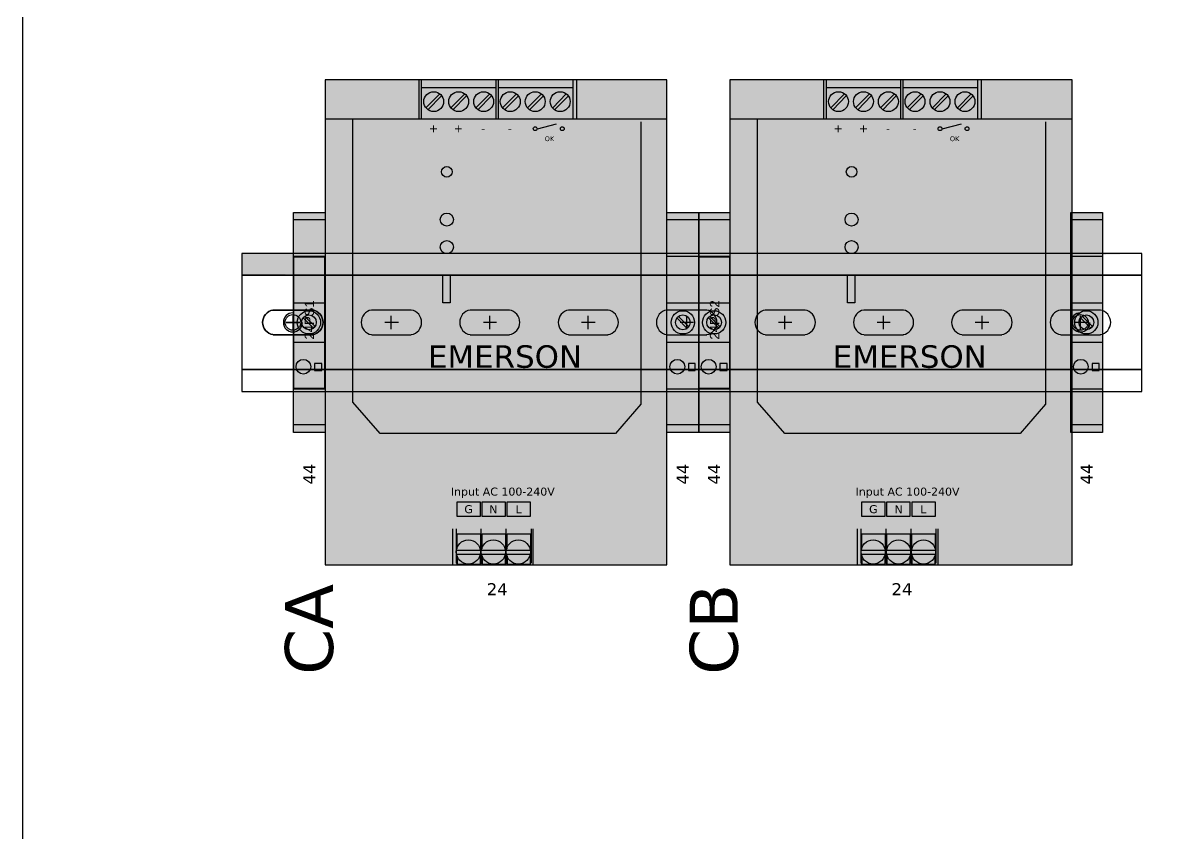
# Model space of a CAD drawing. Extents: x 11438 to 13125, y 1800 to 2873.
# Drawn here: x 11437.7 to 11893.9, y 2223.6 to 2548.2 of the extents above; entities that cross this region are included whole.
import ezdxf

# ---------------------------------------------------------------- set-up
doc = ezdxf.new("R2010")
doc.units = 0
doc.header["$LTSCALE"] = 10
doc.header["$MEASUREMENT"] = 0
doc.layers.add('G02-1-PRDXXXX-E-MRIO-01-P01-01$0$ANNOTATION', color=7, linetype='Continuous')
doc.layers.add('G02-1-PRDXXXX-E-MRIO-01-P01-01$0$TITLE', color=7, linetype='Continuous')
doc.layers.add('G02-1-PRDXXXX-E-MRIO-01-P01-01$0$View', color=251, linetype='Continuous', plot=False)
doc.styles.add('G02-1-PRDXXXX-E-MRIO-01-P01-01$0$PDF Swiss721BT-BoldCondensed', font='arial.ttf')
doc.styles.add('G02-1-PRDXXXX-E-MRIO-01-P01-01$0$PDF Verdana', font='verdana.ttf')

# ---------------------------------------------------------------- blocks, each defined once
blk = doc.blocks.new('G02-1-PRDXXXX-E-MRIO-01-P01-01$0$DV-54809-ZX-380-00')
at = {"layer": 'G02-1-PRDXXXX-E-MRIO-01-P01-01$0$ANNOTATION', "color": 7, "lineweight": 0, "true_color": 0xffffff}
for points in [[(121.08, 725.3), (121.08, 531.06)], [(283.14, 725.3), (283.14, 531.06)], [(120.91, 601.85), (120.91, 654.34)], [(283.14, 601.85), (283.14, 654.34)], [(87.72, 628.1), (87.72, 600.49), (87.72, 647.06), (87.72, 600.49)], [(121.08, 584.07), (108.38, 584.07)], [(283.14, 584.07), (270.61, 584.07), (257.91, 584.07)], [(432.33, 584.07), (419.63, 584.07)]]:
    blk.add_lwpolyline(points, dxfattribs=at)
at = {"layer": 'G02-1-PRDXXXX-E-MRIO-01-P01-01$0$ANNOTATION', "lineweight": 25}
for points in [[(121.08, 725.3), (121.08, 531.06), (257.91, 531.06), (257.91, 725.3), (121.08, 725.3), (121.08, 531.06), (257.91, 531.06), (257.91, 725.3)], [(283.14, 725.3), (283.14, 531.06), (420.14, 531.06), (420.14, 725.3), (283.14, 725.3), (283.14, 531.06), (420.14, 531.06), (420.14, 725.3)], [(121.08, 584.07), (108.38, 584.07), (108.38, 672.12), (121.08, 672.12), (121.08, 584.07), (108.38, 584.07), (108.38, 672.12), (121.08, 672.12)], [(270.61, 584.07), (257.91, 584.07), (257.91, 672.12), (270.61, 672.12), (270.61, 584.07), (257.91, 584.07), (257.91, 672.12), (270.61, 672.12)], [(283.14, 584.07), (270.61, 584.07), (270.61, 672.12), (283.14, 672.12), (283.14, 584.07), (270.61, 584.07), (270.61, 672.12), (283.14, 672.12)], [(432.33, 584.07), (419.63, 584.07), (419.63, 672.12), (432.33, 672.12), (432.33, 584.07), (419.63, 584.07), (419.63, 672.12), (432.33, 672.12)], [(448.08, 628.1), (448.08, 655.7), (87.72, 655.7), (87.72, 647.06), (448.08, 647.06), (87.72, 647.06), (87.72, 628.1), (87.72, 609.3), (448.08, 609.3), (87.72, 609.3), (87.72, 600.49), (448.08, 600.49)], [(448.08, 655.7), (87.72, 655.7), (87.72, 647.06), (448.08, 647.06), (87.72, 647.06), (87.72, 609.3), (448.08, 609.3), (87.72, 609.3), (87.72, 600.49), (448.08, 600.49)], [(120.91, 601.85), (120.91, 654.34), (108.38, 654.34), (108.38, 601.85), (120.91, 601.85), (120.91, 654.34), (108.38, 654.34), (108.38, 601.85)], [(283.14, 601.85), (283.14, 654.34), (270.61, 654.34), (270.61, 601.85), (283.14, 601.85), (283.14, 654.34), (270.61, 654.34), (270.61, 601.85)], [(168.16, 647.06), (171.04, 647.06), (171.04, 636.05), (168.16, 636.05)], [(330.22, 647.06), (333.1, 647.06), (333.1, 636.05), (330.22, 636.05)], [(100.25, 633.01), (116.17, 633.01)], [(108.21, 630.81), (108.21, 625.39)], [(105.5, 628.1), (110.75, 628.1)], [(116.17, 623.18), (100.25, 623.18)], [(119.73, 608.96), (119.73, 611.67), (116.85, 611.67), (116.85, 608.96)], [(269.26, 608.96), (269.26, 611.67), (266.55, 611.67), (266.55, 608.96)], [(281.96, 608.96), (281.96, 611.67), (279.08, 611.67), (279.08, 608.96)], [(430.98, 608.96), (430.98, 611.67), (428.1, 611.67), (428.1, 608.96)], [(183.23, 550.54), (183.23, 556.12), (173.75, 556.12), (173.75, 550.54)], [(193.22, 550.54), (193.22, 556.12), (183.74, 556.12), (183.74, 550.54)], [(203.21, 550.54), (203.21, 556.12), (193.73, 556.12), (193.73, 550.54)], [(345.29, 550.54), (345.29, 556.12), (335.81, 556.12), (335.81, 550.54)], [(355.28, 550.54), (355.28, 556.12), (345.8, 556.12), (345.8, 550.54)], [(365.44, 550.54), (365.44, 556.12), (355.96, 556.12), (355.96, 550.54)]]:
    blk.add_lwpolyline(points, close=True, dxfattribs=at)
for points in [[(158.68, 709.55), (158.68, 725.3)], [(159.52, 725.3), (159.52, 709.55)], [(159.52, 724.96), (159.52, 724.96)], [(189.5, 722.08), (159.52, 722.08)], [(189.5, 709.55), (189.5, 725.3)], [(190.34, 725.3), (190.34, 709.55)], [(220.32, 722.08), (190.34, 722.08)], [(220.32, 709.55), (220.32, 725.3)], [(220.32, 724.96), (220.32, 724.96)], [(221.84, 709.55), (221.84, 725.3)], [(320.74, 709.55), (320.74, 725.3)], [(321.58, 725.3), (321.58, 709.55)], [(321.58, 724.96), (321.58, 724.96)], [(351.56, 722.08), (321.58, 722.08)], [(351.56, 709.55), (351.56, 725.3)], [(352.4, 725.3), (352.4, 709.55)], [(382.38, 722.08), (352.4, 722.08)], [(382.38, 709.55), (382.38, 725.3)], [(382.38, 724.96), (382.38, 724.96)], [(383.9, 709.55), (383.9, 725.3)], [(166.97, 719.71), (161.38, 714.12)], [(162.23, 713.28), (167.65, 718.86)], [(176.96, 719.71), (171.38, 714.12)], [(172.22, 713.28), (177.64, 718.86)], [(186.96, 719.71), (181.37, 714.12)], [(182.21, 713.28), (187.63, 718.86)], [(197.62, 719.71), (192.04, 714.12)], [(192.88, 713.28), (198.47, 718.86)], [(207.62, 719.71), (202.03, 714.12)], [(202.87, 713.28), (208.46, 718.86)], [(217.61, 719.71), (212.19, 714.12)], [(212.86, 713.28), (218.45, 718.86)], [(329.03, 719.71), (323.45, 714.12)], [(324.29, 713.28), (329.71, 718.86)], [(339.03, 719.71), (333.44, 714.12)], [(334.28, 713.28), (339.7, 718.86)], [(349.02, 719.71), (343.43, 714.12)], [(344.28, 713.28), (349.69, 718.86)], [(359.69, 719.71), (354.1, 714.12)], [(354.94, 713.28), (360.53, 718.86)], [(369.68, 719.71), (364.26, 714.12)], [(364.94, 713.28), (370.52, 718.86)], [(379.67, 719.71), (374.25, 714.12)], [(374.93, 713.28), (380.52, 718.86)], [(257.91, 709.55), (121.08, 709.55)], [(247.41, 708.53), (247.41, 595.41), (237.25, 583.73), (143.1, 583.73), (132.09, 596.26), (132.09, 709.55)], [(206.09, 705.66), (213.71, 707.69)], [(420.14, 709.55), (283.14, 709.55)], [(409.47, 708.53), (409.47, 595.41), (399.31, 583.73), (305.16, 583.73), (294.15, 596.26), (294.15, 709.55)], [(368.15, 705.66), (375.77, 707.69)], [(121.08, 669.25), (108.38, 669.25)], [(283.14, 669.25), (270.61, 669.25), (257.91, 669.25)], [(432.33, 669.25), (419.63, 669.25)], [(108.38, 654.68), (121.08, 654.68)], [(257.91, 654.68), (270.61, 654.68), (283.14, 654.68)], [(419.63, 654.68), (432.33, 654.68)], [(121.08, 635.89), (108.38, 635.89)], [(283.14, 635.89), (270.61, 635.89), (257.91, 635.89)], [(432.33, 635.89), (419.63, 635.89)], [(108.21, 625.39), (108.21, 630.81)], [(112.28, 629.96), (116.51, 625.72)], [(117.19, 626.4), (112.95, 630.47)], [(155.46, 633.01), (139.71, 633.01)], [(147.5, 625.39), (147.5, 630.81)], [(194.91, 633.01), (179.17, 633.01)], [(186.96, 625.39), (186.96, 630.81)], [(234.37, 633.01), (218.45, 633.01)], [(226.41, 625.39), (226.41, 630.81)], [(273.83, 633.01), (257.91, 633.01)], [(261.81, 629.96), (266.04, 625.72)], [(266.72, 626.4), (262.48, 630.47)], [(265.87, 625.39), (265.87, 630.81)], [(274.51, 629.96), (278.74, 625.72)], [(279.25, 626.4), (275.01, 630.47)], [(313.12, 633.01), (297.37, 633.01)], [(305.16, 625.39), (305.16, 630.81)], [(352.57, 633.01), (336.82, 633.01)], [(344.61, 625.39), (344.61, 630.81)], [(392.03, 633.01), (376.11, 633.01)], [(384.07, 625.39), (384.07, 630.81)], [(431.49, 633.01), (415.57, 633.01)], [(423.53, 625.39), (423.53, 630.81)], [(423.53, 629.96), (427.76, 625.72)], [(428.44, 626.4), (424.21, 630.47)], [(110.92, 628.1), (105.5, 628.1)], [(150.38, 628.1), (144.96, 628.1)], [(189.66, 628.1), (184.42, 628.1)], [(229.12, 628.1), (223.7, 628.1)], [(268.58, 628.1), (263.16, 628.1)], [(307.87, 628.1), (302.62, 628.1)], [(347.32, 628.1), (342.07, 628.1)], [(386.78, 628.1), (381.36, 628.1)], [(426.24, 628.1), (420.82, 628.1)], [(139.71, 623.18), (155.46, 623.18)], [(179.17, 623.18), (194.91, 623.18)], [(218.45, 623.18), (234.37, 623.18)], [(257.91, 623.18), (273.83, 623.18)], [(297.37, 623.18), (313.12, 623.18)], [(336.82, 623.18), (352.57, 623.18)], [(376.11, 623.18), (392.03, 623.18)], [(415.57, 623.18), (431.49, 623.18)], [(108.38, 620.31), (121.08, 620.31)], [(257.91, 620.31), (270.61, 620.31), (283.14, 620.31)], [(419.63, 620.31), (432.33, 620.31)], [(108.38, 601.51), (121.08, 601.51)], [(257.91, 601.51), (270.61, 601.51), (283.14, 601.51)], [(419.63, 601.51), (432.33, 601.51)], [(121.08, 587.11), (108.38, 587.11)], [(283.14, 587.11), (270.61, 587.11), (257.91, 587.11)], [(432.33, 587.11), (419.63, 587.11)], [(172.05, 545.46), (172.05, 531.06)], [(173.58, 531.74), (173.58, 545.46)], [(173.92, 537.5), (173.92, 543.42), (183.23, 543.42), (183.23, 537.5)], [(183.57, 531.74), (183.57, 545.46)], [(183.91, 537.5), (183.91, 543.42), (193.22, 543.42), (193.22, 537.5)], [(193.56, 531.74), (193.56, 545.46)], [(193.9, 537.5), (193.9, 543.42), (203.21, 543.42), (203.21, 537.5)], [(203.55, 545.46), (203.55, 531.74)], [(204.23, 545.46), (204.23, 531.06)], [(334.12, 545.46), (334.12, 531.06)], [(335.64, 531.74), (335.64, 545.46)], [(335.98, 537.5), (335.98, 543.42), (345.29, 543.42), (345.29, 537.5)], [(345.63, 531.74), (345.63, 545.46)], [(345.97, 537.5), (345.97, 543.42), (355.28, 543.42), (355.28, 537.5)], [(355.62, 531.74), (355.62, 545.46)], [(355.96, 537.5), (355.96, 543.42), (365.27, 543.42), (365.27, 537.5)], [(365.61, 545.46), (365.61, 531.74)], [(366.29, 545.46), (366.29, 531.06)], [(183.4, 536.82), (173.75, 536.82)], [(173.75, 535.3), (183.4, 535.3)], [(173.92, 534.62), (173.92, 531.4), (183.23, 531.4), (183.23, 534.62)], [(193.39, 536.82), (183.74, 536.82)], [(183.74, 535.3), (193.39, 535.3)], [(183.91, 534.62), (183.91, 531.4), (193.22, 531.4), (193.22, 534.62)], [(203.38, 536.82), (193.73, 536.82)], [(193.73, 535.3), (203.38, 535.3)], [(193.9, 534.62), (193.9, 531.4), (203.21, 531.4), (203.21, 534.62)], [(345.46, 536.82), (335.81, 536.82)], [(335.81, 535.3), (345.46, 535.3)], [(335.98, 534.62), (335.98, 531.4), (345.29, 531.4), (345.29, 534.62)], [(355.45, 536.82), (345.8, 536.82)], [(345.8, 535.3), (355.45, 535.3)], [(345.97, 534.62), (345.97, 531.4), (355.28, 531.4), (355.28, 534.62)], [(365.44, 536.82), (355.79, 536.82)], [(355.79, 535.3), (365.44, 535.3)], [(355.96, 534.62), (355.96, 531.4), (365.27, 531.4), (365.27, 534.62)]]:
    blk.add_lwpolyline(points, dxfattribs=at)
for points in [[(100.14, 633.1, 0.838617), (100.14, 623.26, -0.838617)], [(116.07, 623.25, 0.845328), (116.07, 633.11, -0.845328)]]:
    blk.add_lwpolyline(points, format="xyb", close=True, dxfattribs=at)
for centre, radius in [((164.52, 716.58), 3.98), ((174.51, 716.58), 3.98), ((184.5, 716.58), 3.98), ((195.17, 716.58), 3.98), ((205.16, 716.58), 3.98), ((215.15, 716.58), 3.98), ((326.58, 716.58), 3.98), ((336.57, 716.58), 3.98), ((346.56, 716.58), 3.98), ((357.23, 716.58), 3.98), ((367.22, 716.58), 3.98), ((377.21, 716.58), 3.98), ((205.16, 705.74), 0.762), ((216, 705.74), 0.762), ((367.22, 705.74), 0.762), ((378.06, 705.74), 0.762), ((169.77, 688.47), 2.12), ((331.83, 688.47), 2.12), ((169.77, 669.33), 2.63), ((331.83, 669.33), 2.63), ((169.77, 658.32), 2.63), ((331.83, 658.32), 2.63), ((108.13, 628.18), 3.13), ((114.56, 628.18), 4.66), ((114.56, 628.18), 2.96), ((264.26, 628.18), 4.66), ((264.26, 628.18), 2.96), ((276.79, 628.18), 4.66), ((276.79, 628.18), 2.96), ((423.44, 628.18), 3.13), ((425.81, 628.18), 4.66), ((425.81, 628.18), 2.96), ((112.36, 610.4), 2.96), ((262.06, 610.4), 2.96), ((274.59, 610.4), 2.96), ((423.61, 610.4), 2.96), ((178.4, 536.23), 4.83), ((188.4, 536.23), 4.83), ((198.39, 536.23), 4.83), ((340.47, 536.23), 4.83), ((350.63, 536.23), 4.83), ((360.62, 536.23), 4.83)]:
    blk.add_circle(centre, radius, dxfattribs=at)
for centre, radius, start, end in [((108.13, 628.18), 3.81, 90.0044, 0.0004), ((140.47, 628.18), 5, 100.0313, 259.9687), ((154.69, 628.18), 5, 279.5819, 80.4179), ((179.93, 628.18), 5, 100.0304, 259.9696), ((193.98, 628.18), 5, 279.5819, 80.4179), ((219.39, 628.18), 5, 100.0304, 259.9696), ((233.44, 628.18), 5, 279.5819, 80.4179), ((258.67, 628.18), 5, 100.0304, 259.9696), ((272.9, 628.18), 5, 279.5819, 80.4179), ((298.13, 628.18), 5, 100.0304, 259.9696), ((312.35, 628.18), 5, 279.5819, 80.4179), ((337.59, 628.18), 5, 100.0301, 259.9699), ((351.64, 628.18), 5, 279.5819, 80.4179), ((376.88, 628.18), 5, 100.0304, 259.9696), ((391.1, 628.18), 5, 279.5819, 80.4179), ((416.33, 628.18), 5, 100.0301, 259.9699), ((423.44, 628.18), 3.81, 90.0042, 359.9948), ((430.56, 628.18), 5, 279.5819, 80.4179), ((173.83, 531.82), 0.254, 179.965, 270.035), ((183.14, 531.82), 0.255, 270.1698, 359.8341), ((183.82, 531.82), 0.255, 180.1659, 269.8303), ((193.14, 531.82), 0.255, 270.1692, 359.8308), ((193.81, 531.82), 0.255, 180.1692, 269.8308), ((203.13, 531.82), 0.255, 270.1697, 359.8341), ((335.89, 531.82), 0.255, 180.1692, 269.8308), ((345.21, 531.82), 0.254, 269.965, 0.035), ((345.89, 531.82), 0.255, 180.1692, 269.8308), ((355.2, 531.82), 0.254, 269.965, 0.035), ((355.88, 531.82), 0.254, 179.965, 270.035), ((365.19, 531.82), 0.255, 270.1692, 359.8308)]:
    blk.add_arc(centre, radius, start, end, dxfattribs=at)
at = {"layer": 'G02-1-PRDXXXX-E-MRIO-01-P01-01$0$ANNOTATION', "color": 7, "true_color": 0xffffff, "transparency": 33554559}
for points in [[(257.91, 725.3), (257.91, 531.06), (121.08, 725.3)], [(257.91, 531.06), (121.08, 725.3), (121.08, 531.06)], [(420.14, 725.3), (420.14, 531.06), (283.14, 725.3)], [(420.14, 531.06), (283.14, 725.3), (283.14, 531.06)], [(121.08, 672.12), (108.38, 672.12), (121.08, 584.07)], [(108.38, 672.12), (121.08, 584.07), (108.38, 584.07)], [(270.61, 672.12), (257.91, 672.12), (270.61, 584.07)], [(257.91, 672.12), (270.61, 584.07), (257.91, 584.07)], [(283.14, 672.12), (270.61, 672.12), (283.14, 584.07)], [(270.61, 672.12), (283.14, 584.07), (270.61, 584.07)], [(432.33, 672.12), (419.63, 672.12), (432.33, 584.07)], [(419.63, 672.12), (432.33, 584.07), (419.63, 584.07)], [(448.08, 655.7), (87.72, 655.7), (87.72, 647.06)], [(108.38, 601.85), (108.38, 654.34), (120.91, 601.85)], [(108.38, 654.34), (120.91, 601.85), (120.91, 654.34)], [(270.61, 601.85), (270.61, 654.34), (283.14, 601.85)], [(270.61, 654.34), (283.14, 601.85), (283.14, 654.34)]]:
    blk.add_solid(points, dxfattribs=at)
at = {"layer": 'G02-1-PRDXXXX-E-MRIO-01-P01-01$0$ANNOTATION', "attachment_point": 4, "style": 'G02-1-PRDXXXX-E-MRIO-01-P01-01$0$PDF Verdana'}
for s, insert, char_height in [('+', (162.56, 705.9), 3.2), ('+', (172.55, 705.9), 3.2), ('-', (183.56, 705.9), 3.2), ('-', (194.23, 705.9), 3.2), ('OK', (208.96, 701.69), 1.922), ('+', (324.61, 705.9), 3.2), ('+', (334.77, 705.9), 3.2), ('-', (345.61, 705.9), 3.2), ('-', (356.28, 705.9), 3.2), ('OK', (371.18, 701.69), 1.922), ('EMERSON', (162.22, 614.4), 9.01), ('EMERSON', (324.27, 614.4), 9.01), ('Input AC 100-240V', (171.37, 559.94), 3.2034), ('Input AC 100-240V', (333.42, 559.94), 3.2034), ('G', (176.78, 553.33), 3.2), ('N', (186.77, 553.33), 3.2), ('L', (197.27, 553.33), 3.2), ('G', (338.84, 553.33), 3.2), ('N', (349, 553.33), 3.2), ('L', (359.33, 553.33), 3.2), ('24', (185.76, 521.31), 4.805), ('24', (347.81, 521.31), 4.805)]:
    blk.add_mtext(s, dxfattribs=dict(at, insert=insert, char_height=char_height))
at = {"layer": 'G02-1-PRDXXXX-E-MRIO-01-P01-01$0$ANNOTATION', "attachment_point": 4, "rotation": 90}
for s, insert, char_height, style in [('24PS1', (114.78, 621.28), 3.757, 'G02-1-PRDXXXX-E-MRIO-01-P01-01$0$PDF Swiss721BT-BoldCondensed'), ('24PS2', (277, 621.28), 3.757, 'G02-1-PRDXXXX-E-MRIO-01-P01-01$0$PDF Swiss721BT-BoldCondensed'), ('44', (114.71, 563.2), 4.805, 'G02-1-PRDXXXX-E-MRIO-01-P01-01$0$PDF Verdana'), ('44', (264.23, 563.2), 4.805, 'G02-1-PRDXXXX-E-MRIO-01-P01-01$0$PDF Verdana'), ('44', (276.76, 563.2), 4.805, 'G02-1-PRDXXXX-E-MRIO-01-P01-01$0$PDF Verdana'), ('44', (425.94, 563.2), 4.805, 'G02-1-PRDXXXX-E-MRIO-01-P01-01$0$PDF Verdana'), ('CA', (114.76, 487), 19.221, 'G02-1-PRDXXXX-E-MRIO-01-P01-01$0$PDF Verdana'), ('CB', (276.81, 487), 19.221, 'G02-1-PRDXXXX-E-MRIO-01-P01-01$0$PDF Verdana')]:
    blk.add_mtext(s, dxfattribs=dict(at, insert=insert, char_height=char_height, style=style))

msp = doc.modelspace()

# ---------------------------------------------------------------- linework, layer by layer
at = {"layer": 'G02-1-PRDXXXX-E-MRIO-01-P01-01$0$TITLE'}
msp.add_lwpolyline([(11437.72, 2872.74), (13125.26, 2872.74), (13125.26, 1884.07), (11437.72, 1884.07)], close=True, dxfattribs=at)
at = {"layer": 'G02-1-PRDXXXX-E-MRIO-01-P01-01$0$View'}
msp.add_lwpolyline([(11437.72, 2872), (13123.72, 2872), (13123.72, 1886), (11437.72, 1886)], close=True, dxfattribs=at)

# ---------------------------------------------------------------- block references
msp.add_blockref('G02-1-PRDXXXX-E-MRIO-01-P01-01$0$DV-54809-ZX-380-00', (11437.72, 1800))

doc.saveas('drawing.dxf')
